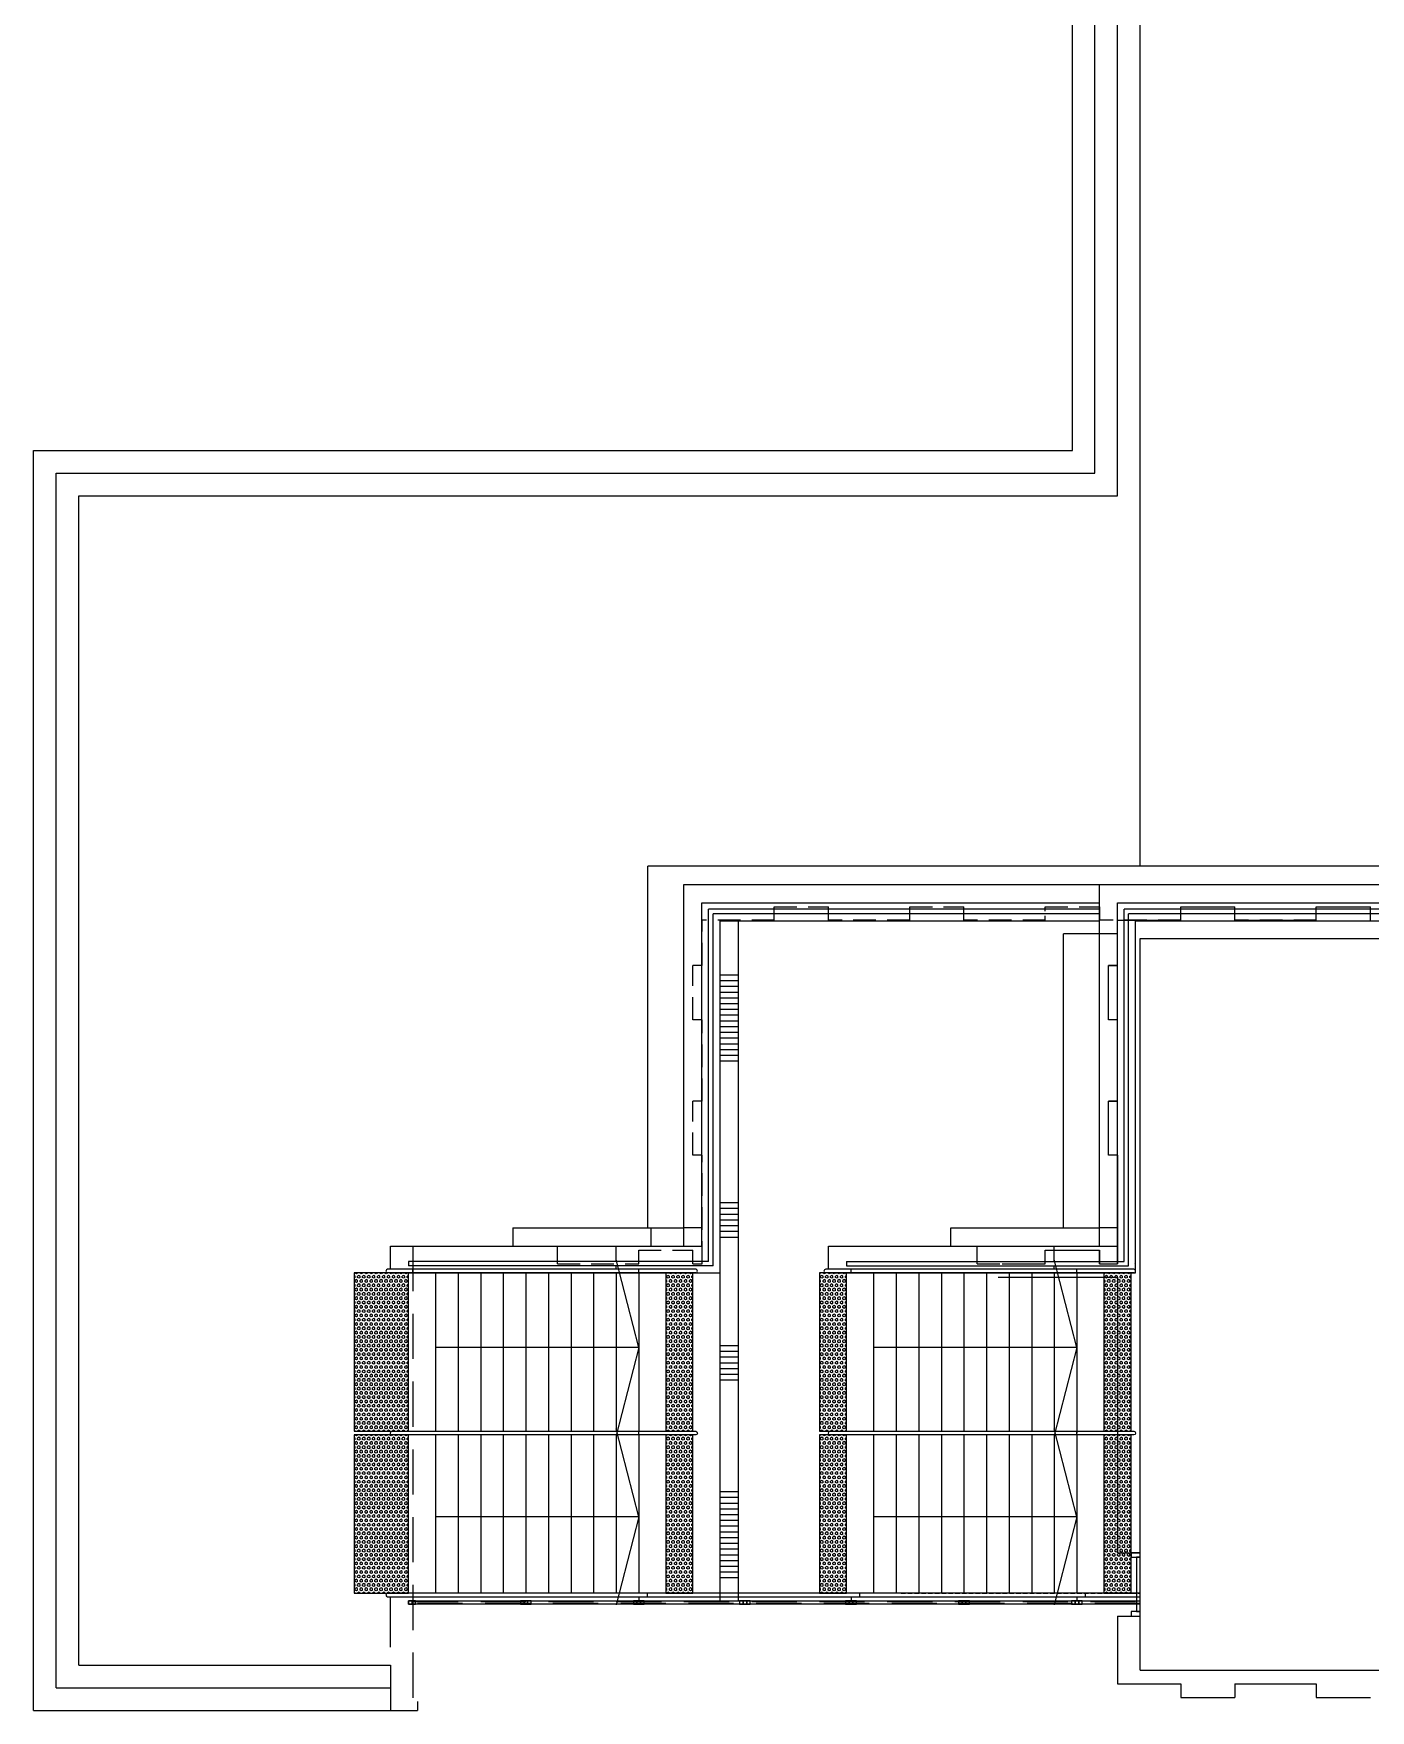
# Model space of a CAD drawing. Extents: x -174000 to 22103, y -98602 to 61553.
# Drawn here: x -150250 to -135450, y 5605 to 24165 of the extents above; entities that cross this region are included whole.
import ezdxf

# ---------------------------------------------------------------- set-up
doc = ezdxf.new("R2010")
doc.units = 0
doc.header["$LTSCALE"] = 1000
doc.header["$MEASUREMENT"] = 0
doc.linetypes.add('HIDDEN', pattern=[0.375, 0.25, -0.125])
doc.layers.get('DEFPOINTS').update_dxf_attribs({"linetype": 'CONTINUOUS'})
for name, color, linetype in [('core2905$0$dr', 1, 'CONTINUOUS'), ('deck', 6, 'CONTINUOUS'), ('DR-PIPE', 1, 'CONTINUOUS'), ('fence', 1, 'CONTINUOUS'), ('GLASS-P', 1, 'CONTINUOUS'), ('railing', 1, 'CONTINUOUS'), ('stair', 1, 'CONTINUOUS'), ('tactile', 4, 'CONTINUOUS'), ('txt2', 4, 'CONTINUOUS'), ('wal', 3, 'CONTINUOUS'), ('walc', 1, 'CONTINUOUS')]:
    doc.layers.add(name, color=color, linetype=linetype)
doc.layers.add('omitted', color=8, linetype='CONTINUOUS', plot=False)

msp = doc.modelspace()

# ---------------------------------------------------------------- hatches: boundary and pattern name
at = {"layer": 'DEFPOINTS'}
h = msp.add_hatch(dxfattribs=at)
h.set_pattern_fill('ANSI31', color=8, scale=20, angle=45, style=0)
h.set_pattern_definition([(0.0001044522138485313, (-142746.59900644, 14572.36475254514), (0.0001157627252081905, -63.49999999989447), [])])
h.paths.add_polyline_path([(-142646.5957318346, 12776.12652500856), (-142646.5975846182, 13792.44465775367), (-142446.5975846185, 13792.44502236067), (-142446.5957318349, 12776.12688961557)])
h = msp.add_hatch(dxfattribs=at)
h.set_pattern_fill('ANSI31', color=8, scale=20, angle=45, style=0)
h.set_pattern_definition([(0.0001044522138485313, (-142746.600112384, 10845.0802869718), (0.0001157627252081905, -63.49999999989447), [])])
h.paths.add_polyline_path([(-142646.6001123842, 10845.0804692753), (-142646.6008277549, 11237.48691303695), (-142446.6008277551, 11237.48727764396), (-142446.6001123844, 10845.08083388231)])
h = msp.add_hatch(dxfattribs=at)
h.set_pattern_fill('ANSI31', color=8, scale=20, angle=45, style=0)
h.set_pattern_definition([(0.0001044522138485313, (-142746.600112384, 9263.833237269464), (0.0001157627252081905, -63.49999999989447), [])])
h.paths.add_polyline_path([(-142646.6001123842, 9263.83341957297), (-142646.6008277549, 9656.239863334617), (-142446.6008277551, 9656.240227941627), (-142446.6001123844, 9263.833784179977)])
h = msp.add_hatch(dxfattribs=at)
h.set_pattern_fill('ANSI31', color=8, scale=20, angle=45, style=0)
h.set_pattern_definition([(0.0001044522138485313, (-142746.59900644, 8853.337624095962), (0.0001157627252081905, -63.49999999989447), [])])
h.paths.add_polyline_path([(-142646.5957318346, 7057.099396559387), (-142646.5975846182, 8073.417529304489), (-142446.5975846185, 8073.417893911496), (-142446.5957318349, 7057.099761166394)])
at = {"layer": 'tactile'}
h = msp.add_hatch(dxfattribs=at)
h.set_pattern_fill('HEX', color=9, scale=5, angle=90, style=0)
h.set_pattern_definition([(90, (-133409.2149725451, 113028.8446186278), (-27.4963, 1.683607184330311e-15), [15.875, -31.75]), (210, (-133409.2149725451, 113028.8446186278), (13.74814999999999, -23.81249431007806), [15.87499999999999, -31.74999999999998]), (150, (-133409.2149725451, 113044.7196186278), (-13.74815, -23.81249431007806), [15.875, -31.75])])
h.paths.add_polyline_path([(-146099.899999535, 8695.275712973042), (-146099.8999994746, 10447.95142490705), (-146699.8999994746, 10447.95142490705), (-146699.899999535, 8695.275712973042)])
h = msp.add_hatch(dxfattribs=at)
h.set_pattern_fill('HEX', color=9, scale=5, angle=90, style=0)
h.set_pattern_definition([(90, (-130259.2149725451, 113028.8446183386), (-27.4963, 1.683607184330311e-15), [15.875, -31.75]), (210, (-130259.2149725451, 113028.8446183386), (13.74814999999999, -23.81249431007806), [15.87499999999999, -31.74999999999998]), (150, (-130259.2149725451, 113044.7196183386), (-13.74815, -23.81249431007806), [15.875, -31.75])])
h.paths.add_polyline_path([(-142949.8999995349, 8695.275712683786), (-142949.8999994746, 10447.9514246178), (-143249.8999994746, 10447.9514246178), (-143249.8999995349, 8695.275712683786)])
h = msp.add_hatch(dxfattribs=at)
h.set_pattern_fill('HEX', color=9, scale=5, angle=90, style=0)
h.set_pattern_definition([(90, (-128559.2149729989, 113028.8446184342), (-27.4963, 1.683607184330311e-15), [15.875, -31.75]), (210, (-128559.2149729989, 113028.8446184342), (13.74814999999999, -23.81249431007806), [15.87499999999999, -31.74999999999998]), (150, (-128559.2149729989, 113044.7196184342), (-13.74815, -23.81249431007806), [15.875, -31.75])])
h.paths.add_polyline_path([(-141249.8999999888, 8695.275712779356), (-141249.8999999284, 10447.95142471337), (-141549.8999999284, 10447.95142471337), (-141549.8999999888, 8695.275712779356)])
h = msp.add_hatch(dxfattribs=at)
h.set_pattern_fill('HEX', color=9, scale=5, angle=90, style=0)
h.set_pattern_definition([(90, (-125409.2149728399, 113028.8446181449), (-27.4963, 1.683607184330311e-15), [15.875, -31.75]), (210, (-125409.2149728399, 113028.8446181449), (13.74814999999999, -23.81249431007806), [15.87499999999999, -31.74999999999998]), (150, (-125409.2149728399, 113044.7196181449), (-13.74815, -23.81249431007806), [15.875, -31.75])])
h.paths.add_polyline_path([(-138099.8999998298, 8695.2757124901), (-138099.8999997694, 10447.95142442411), (-138399.8999997694, 10447.95142442411), (-138399.8999998298, 8695.2757124901)])
h = msp.add_hatch(dxfattribs=at)
h.set_pattern_fill('HEX', color=9, scale=5, angle=90, style=0)
h.set_pattern_definition([(90, (-133409.2149725999, 111236.1689069278), (-27.4963, 1.683607184330311e-15), [15.875, -31.75]), (210, (-133409.2149725999, 111236.1689069278), (13.74814999999999, -23.81249431007806), [15.87499999999999, -31.74999999999998]), (150, (-133409.2149725999, 111252.0439069278), (-13.74815, -23.81249431007806), [15.875, -31.75])])
h.paths.add_polyline_path([(-146099.8999995898, 6902.60000127302), (-146099.8999995294, 8655.275713207033), (-146699.8999995294, 8655.275713207033), (-146699.8999995898, 6902.60000127302)])
h = msp.add_hatch(dxfattribs=at)
h.set_pattern_fill('HEX', color=9, scale=5, angle=90, style=0)
h.set_pattern_definition([(90, (-130259.2149725998, 111236.1689066386), (-27.4963, 1.683607184330311e-15), [15.875, -31.75]), (210, (-130259.2149725998, 111236.1689066386), (13.74814999999999, -23.81249431007806), [15.87499999999999, -31.74999999999998]), (150, (-130259.2149725998, 111252.0439066386), (-13.74815, -23.81249431007806), [15.875, -31.75])])
h.paths.add_polyline_path([(-142949.8999995897, 6902.600000983763), (-142949.8999995293, 8655.275712917773), (-143249.8999995293, 8655.275712917773), (-143249.8999995897, 6902.600000983763)])
h = msp.add_hatch(dxfattribs=at)
h.set_pattern_fill('HEX', color=9, scale=5, angle=90, style=0)
h.set_pattern_definition([(90, (-128559.2149730537, 111236.1689067341), (-27.4963, 1.683607184330311e-15), [15.875, -31.75]), (210, (-128559.2149730537, 111236.1689067341), (13.74814999999999, -23.81249431007806), [15.87499999999999, -31.74999999999998]), (150, (-128559.2149730537, 111252.0439067341), (-13.74815, -23.81249431007806), [15.875, -31.75])])
h.paths.add_polyline_path([(-141249.9000000435, 6902.600001079334), (-141249.8999999831, 8655.275713013347), (-141549.8999999831, 8655.275713013347), (-141549.9000000435, 6902.600001079334)])
h = msp.add_hatch(dxfattribs=at)
h.set_pattern_fill('HEX', color=9, scale=5, angle=90, style=0)
h.set_pattern_definition([(90, (-125409.2149728947, 111236.1689064449), (-27.4963, 1.683607184330311e-15), [15.875, -31.75]), (210, (-125409.2149728947, 111236.1689064449), (13.74814999999999, -23.81249431007806), [15.87499999999999, -31.74999999999998]), (150, (-125409.2149728947, 111252.0439064449), (-13.74815, -23.81249431007806), [15.875, -31.75])])
h.paths.add_polyline_path([(-138099.8999998845, 6902.600000790078), (-138099.8999998241, 8655.275712724087), (-138399.8999998241, 8655.275712724087), (-138399.8999998845, 6902.600000790078)])

# ---------------------------------------------------------------- linework, layer by layer
at = {"layer": 'core2905$0$dr', "linetype": 'Continuous'}
for points in [[(-138099.8999999999, 7350.09999135515), (-138099.8999999999, 7300.09999135515), (-137999.8999999999, 7300.09999135515), (-137999.8999999999, 7350.09999135515)], [(-138041.5666666499, 6700.099991355157), (-137999.8999999999, 6700.099991355157), (-137999.8999999999, 7300.098538526443), (-138041.5666666499, 7300.098538526443)], [(-138099.8999999998, 6700.099991355157), (-138099.8999999998, 6650.099991355157), (-137999.8999999998, 6650.099991355157), (-137999.8999999998, 6700.099991355157)]]:
    msp.add_lwpolyline(points, close=True, dxfattribs=at)
at = {"layer": 'deck'}
for p, q in [((-138749.9000000001, 19550.10000000001), (-138749.9000000001, 37200.09999999999)), ((-138499.9000000001, 19300.1), (-138499.9000000001, 36950.1)), ((-138249.9000000001, 19050.10000000001), (-138249.9000000001, 36700.09999999999)), ((-137999.9, 14950.0999480973), (-137999.9, 36450.1)), ((-150249.8999998729, 5605.102767677592), (-150249.9, 19550.09999999998)), ((-150249.9, 19550.09999999998), (-138749.9000000001, 19550.10000000001)), ((-149999.8999998626, 5855.102760756636), (-149999.8999999863, 19300.09999999998)), ((-149999.8999999863, 19300.09999999998), (-138499.9000000001, 19300.10000000001)), ((-149749.8999999829, 19050.09999999998), (-138249.9000000001, 19050.10000000001)), ((-149749.8999998648, 6105.102760756636), (-149749.8999999829, 19050.09999999998)), ((-149749.8999998648, 6105.102760756636), (-146299.9006225923, 6105.102760756621)), ((-146299.9006225923, 6105.102760756621), (-146299.9006295133, 5605.102713001965)), ((-149999.8999998626, 5855.102760756636), (-146299.9006260528, 5855.102760756621)), ((-150249.8999998729, 5605.102767677592), (-145999.9000000576, 5605.102708849379))]:
    msp.add_line(p, q, dxfattribs=at)
at = {"layer": 'DEFPOINTS', "linetype": 'HIDDEN', "ltscale": 2}
for points in [[(-146049.8999996552, 6812.600054625245), (-137999.8999999999, 6812.600053821489)], [(-137999.8999999999, 6787.600053917278), (-146049.8999996529, 6787.600054765745)]]:
    msp.add_lwpolyline(points, dxfattribs=at)
at = {"layer": 'DR-PIPE'}
for p, q in [((-142649.8999926927, 6825.100000554991), (-142649.9007642736, 14345.10000099754)), ((-142446.5944335024, 6825.100000554991), (-142446.5952050835, 14345.10000099754))]:
    msp.add_line(p, q, dxfattribs=at)
at = {"layer": 'fence'}
for p, q in [((-138449.9000001925, 10745.10000024312), (-138449.8999999899, 14745.09999999464)), ((-142777.400000696, 10574.9242685437), (-142777.400000696, 14472.59999999989)), ((-142727.400000696, 10524.92426854371), (-142727.400000696, 14422.59999999992)), ((-129319.9000000001, 14472.59999999995), (-138177.4000001779, 14472.59999999993)), ((-138177.400000178, 10574.92424383205), (-138177.4000001779, 14472.59999999993)), ((-138127.400000178, 10524.92424383209), (-138127.4000001779, 14422.59999999993)), ((-129319.9000000001, 14422.59999999994), (-138127.4000001779, 14422.59999999993)), ((-144944.7413508975, 10945.0999999462), (-144944.7413508975, 10745.0999999462)), ((-140094.8012017297, 10745.10000024312), (-140094.8012017297, 10945.10000024312)), ((-140094.8012017297, 10945.10000024312), (-138449.9000001824, 10945.10000024312)), ((-146099.899999499, 10574.92424260755), (-146099.8999999734, 10524.92424260755)), ((-141249.9000004801, 10574.92424383204), (-138177.400000178, 10574.92424383205)), ((-141249.9000000001, 10574.92424383204), (-141249.9000004744, 10524.92424383204)), ((-141249.9000004744, 10524.92424383204), (-138127.400000178, 10524.92424383209)), ((-146299.9006198239, 6902.600001093583), (-146299.9006198239, 6905.099936264488)), ((-137999.8999999999, 6905.099936770162), (-146299.9006198239, 6905.099936264488)), ((-146299.9006198239, 6305.102709068328), (-146299.9006198239, 6862.600001093583)), ((-145999.9000000576, 5705.102761127423), (-145999.9000000576, 5605.102761171515)), ((-145999.9000000576, 5705.102761123996), (-145999.9000000576, 5605.102761168088)), ((-145999.899999611, 5705.102709221345), (-145999.899999611, 5605.102709265438))]:
    msp.add_line(p, q, dxfattribs=at)
for points in [[(-143049.9000007106, 10745.10000024312), (-143049.900000508, 14745.09999999953), (-138944.8999999847, 14745.09999999464)], [(-138944.8999999847, 14745.09999999464), (-129319.9000000001, 14745.09999999464)], [(-138366.4080176346, 14745.09999999993), (-129369.9000000001, 14745.09999999993)], [(-146299.8987301871, 10487.59999854522), (-146299.8987301872, 10745.10000099756), (-142849.9000007159, 10745.10000099756), (-142849.9000005234, 14545.10000099754), (-138449.9, 14545.10000099754)], [(-141449.8987306883, 10745.10000024312), (-138249.9000001978, 10745.10000024312), (-138249.9000000053, 14545.10000024311)], [(-138249.9000000053, 14545.09999999993), (-129319.9000000001, 14545.09999999993)], [(-137549.8999999998, 14500.09999999996), (-136949.8999999998, 14500.09999999996)], [(-146299.8987301871, 10447.59999999998), (-146299.8987301871, 10447.59999999998), (-142649.900000726, 10447.6), (-142649.9000005335, 14345.10000099754), (-138449.9, 14345.10000099754)], [(-141449.8987306883, 10447.60000000001), (-138049.9000002079, 10447.60000000003), (-138049.9000000152, 14345.09999999993), (-129319.9000000001, 14345.09999999993)], [(-144944.7413508975, 10945.10000010077), (-143049.9000007005, 10945.10000015799)]]:
    msp.add_lwpolyline(points, dxfattribs=at)
at = {"layer": 'GLASS-P'}
for p, q in [((-138449.9000000049, 14472.59999999993), (-142777.400000696, 14472.59999999989)), ((-138449.9000000049, 14422.59999999999), (-142727.400000696, 14422.59999999992)), ((-139803.3012017297, 10550.09999999998), (-139803.3012017297, 10745.10000024312)), ((-142777.400000696, 10574.9242685437), (-146099.9000000025, 10574.9242685437)), ((-142727.400000696, 10524.92426854371), (-146099.8999999969, 10524.92426854371)), ((-143549.9000006861, 8655.09999891795), (-143549.9000006917, 8695.099998768645)), ((-138699.9000004465, 8655.099999463146), (-138699.9000004522, 8695.09999931384))]:
    msp.add_line(p, q, dxfattribs=at)
for points in [[(-146279.9006193074, 8695.275713096613), (-142919.9000000071, 8695.275713989631, -0.9999999999999999), (-142919.9000000071, 8655.275713989631), (-146279.9030699964, 8655.27571324676, -0.999938734651142)], [(-141429.9006190679, 8695.275713641808), (-138069.8999997675, 8695.275714534826, -0.9999999999999999), (-138069.8999997675, 8655.275714534826), (-141429.9030697569, 8655.275713791954, -0.999938734651142)]]:
    msp.add_lwpolyline(points, format="xyb", close=True, dxfattribs=at)
for points in [[(-137999.8999999999, 6902.600000762124), (-146329.9579541823, 6902.600001094784)], [(-146329.957954183, 6862.600001094784), (-137999.8999999999, 6862.600000762124)]]:
    msp.add_lwpolyline(points, dxfattribs=at)
at = {"layer": 'GLASS-P', "linetype": 'Continuous'}
msp.add_lwpolyline([(-137999.8999999999, 6780.099936231712), (-146099.8999995414, 6780.099935691956), (-146099.8999999209, 6820.099935962645), (-137999.8999999999, 6820.099936456727)], dxfattribs=at)
at = {"layer": 'GLASS-P'}
for points in [[(-146059.8999995414, 6820.099884980735), (-146099.8999995414, 6820.099884980735), (-146099.8999995414, 6780.099941295977), (-146059.8999995414, 6780.099941295977)], [(-146019.8999995414, 6820.1020159819), (-146059.8999995414, 6820.1020159819), (-146059.8999995414, 6780.102072297143), (-146019.8999995415, 6780.102072297143)], [(-144819.9000541509, 6820.102074450789), (-144859.9000541509, 6820.102074450789), (-144859.9000541509, 6780.102130766031), (-144819.9000541509, 6780.102130766031)], [(-144779.9000541509, 6820.09988506603), (-144819.9000541509, 6820.09988506603), (-144819.9000541509, 6780.099941381272), (-144779.9000541509, 6780.099941381272)], [(-144739.9000541509, 6820.102016067195), (-144779.9000541509, 6820.102016067195), (-144779.9000541509, 6780.102072382438), (-144739.900054151, 6780.102072382438)], [(-143569.899999432, 6820.102065960832), (-143609.899999432, 6820.102065960832), (-143609.899999432, 6780.102122276075), (-143569.899999432, 6780.102122276075)], [(-143529.899999432, 6820.099876576073), (-143569.899999432, 6820.099876576073), (-143569.899999432, 6780.099932891316), (-143529.899999432, 6780.099932891316)], [(-143489.899999432, 6820.102007577239), (-143529.899999432, 6820.102007577239), (-143529.899999432, 6780.102063892481), (-143489.8999994321, 6780.102063892481)], [(-142394.8987306359, 6820.102066117428), (-142434.8987306359, 6820.102066117428), (-142434.8987306359, 6780.102122432671), (-142394.8987306359, 6780.102122432671)], [(-142354.8987306359, 6820.099876732669), (-142394.8987306359, 6820.099876732669), (-142394.8987306359, 6780.099933047912), (-142354.8987306359, 6780.099933047912)], [(-142314.8987324469, 6820.102004701031), (-142354.8987324469, 6820.102004701031), (-142354.8987324469, 6780.102061016273), (-142314.898732447, 6780.102061016273)], [(-141219.8987324469, 6820.102063084624), (-141259.8987324469, 6820.102063084624), (-141259.8987324469, 6780.102119399867), (-141219.8987324469, 6780.102119399867)], [(-141179.8987324469, 6820.099873699865), (-141219.8987324469, 6820.099873699865), (-141219.8987324469, 6780.099930015108), (-141179.8987324469, 6780.099930015108)], [(-141139.8987324469, 6820.102004701031), (-141179.8987324469, 6820.102004701031), (-141179.8987324469, 6780.102061016273), (-141139.898732447, 6780.102061016273)], [(-139969.9000546047, 6820.102074283756), (-140009.9000546047, 6820.102074283756), (-140009.9000546047, 6780.102130598999), (-139969.9000546047, 6780.102130598999)], [(-139929.9000546047, 6820.099884898998), (-139969.9000546047, 6820.099884898998), (-139969.9000546047, 6780.09994121424), (-139929.9000546048, 6780.09994121424)], [(-139889.9000546048, 6820.102015900163), (-139929.9000546048, 6820.102015900163), (-139929.9000546048, 6780.102072215405), (-139889.9000546048, 6780.102072215405)], [(-138719.8999999095, 6820.102062639598), (-138759.8999999095, 6820.102062639598), (-138759.8999999095, 6780.102118954841), (-138719.8999999095, 6780.102118954841)], [(-138679.8999999095, 6820.09987325484), (-138719.8999999095, 6820.09987325484), (-138719.8999999095, 6780.099929570082), (-138679.8999999096, 6780.099929570082)], [(-138639.8999999096, 6820.102004256005), (-138679.8999999096, 6820.102004256005), (-138679.8999999096, 6780.102060571247), (-138639.8999999096, 6780.102060571247)]]:
    msp.add_lwpolyline(points, close=True, dxfattribs=at)
at = {"layer": 'omitted', "linetype": 'HIDDEN', "ltscale": 2}
msp.add_line((-146049.9000000178, 10745.09999999998), (-146049.8999995439, 5605.102708849384), dxfattribs=at)
at = {"layer": 'railing'}
for p, q in [((-142919.8929924368, 10487.59999854523), (-146329.9579541814, 10487.59999854522)), ((-142919.9000003783, 10447.59999977301), (-146329.9579541814, 10447.59999854522)), ((-146049.9000012361, 10447.59999851058), (-146049.9000012361, 10487.59999851058)), ((-143549.9598528453, 10447.59999954329), (-143549.9598528453, 10487.59999851057)), ((-138069.8929916475, 10487.59999877214), (-141479.9579533921, 10487.59999877214)), ((-138069.899999589, 10447.59999999993), (-141479.9579533921, 10447.59999877214)), ((-141199.9000004467, 10447.5999987375), (-141199.9000004467, 10487.5999987375)), ((-138699.9598520561, 10447.59999977021), (-138699.9598520561, 10487.59999873749)), ((-146049.9000012361, 6902.600001129425), (-146049.9000012361, 6862.600001129425)), ((-143453.7084380176, 6862.600000378684), (-143453.7084380176, 6902.600000378684)), ((-141103.6485877665, 6862.600000284835), (-141103.6485877665, 6902.600000284835)), ((-138603.7084393561, 6862.600000786236), (-138603.7084393561, 6902.600000786236))]:
    msp.add_line(p, q, dxfattribs=at)
for centre, start, end in [((-146329.9579541814, 10467.59999854522), 90, 270), ((-142919.9000003783, 10467.59999977301), 270, 90), ((-141479.9579533921, 10467.59999877214), 90, 270), ((-138069.899999589, 10467.59999999993), 270, 90), ((-146329.9579541815, 6882.600001094784), 90, 270)]:
    msp.add_arc(centre, 20, start, end, dxfattribs=at)
at = {"layer": 'stair', "color": 8}
for p, q in [((-143449.8999999997, 11045.09999999998), (-143449.8999999998, 14950.09999999997)), ((-143449.8999999997, 10945.10000015799), (-143449.8999999998, 14950.09999999996))]:
    msp.add_line(p, q, dxfattribs=at)
at = {"layer": 'stair'}
for p, q in [((-138849.8999994817, 10945.10000024312), (-138849.8999994816, 14200.09999999929)), ((-138449.9000000125, 14200.0999999993), (-138849.8999994816, 14200.09999999929)), ((-143411.4086469376, 10745.09999999998), (-143411.4086469376, 10945.10000015799)), ((-143799.9000012581, 10575.10002004406), (-143799.900001291, 10745.10000001619)), ((-141449.8987306882, 10487.59999877214), (-141449.8987306883, 10745.10000024312)), ((-138949.9000004688, 10575.10002027098), (-138949.9000005017, 10745.10000024311)), ((-145799.8999999774, 10447.59999854523), (-145799.899999535, 8695.275713048788)), ((-145549.8999999774, 10447.59999854523), (-145549.899999535, 8695.275713023879)), ((-145299.8999999774, 10447.59999854523), (-145299.899999535, 8695.275712998973)), ((-145049.8999999774, 10447.59999854523), (-145049.899999535, 8695.275712974064)), ((-144799.8999999774, 10447.59999854523), (-144799.899999535, 8695.275712949155)), ((-144799.8999999774, 10447.59999854523), (-144799.899999535, 8695.275712949155)), ((-144549.8999999774, 10447.59999854523), (-144549.899999535, 8695.27571292425)), ((-144299.8999999774, 10447.59999854523), (-144299.899999535, 8695.27571289934)), ((-144049.8999999774, 10447.59999854523), (-144049.899999535, 8695.27571287443)), ((-143799.900001268, 10487.60002105275), (-143799.9000012637, 10525.10002010861)), ((-143799.8999999774, 10447.59999854523), (-143799.899999535, 8695.275712849525)), ((-143549.8999999774, 10447.59999854523), (-143549.899999535, 8695.275712824616)), ((-143549.8999999774, 10447.59999854523), (-143549.899999535, 8695.275712824616)), ((-140949.9000004785, 10447.59999877211), (-140949.9000000125, 8695.275713593983)), ((-140699.9000004785, 10447.59999877212), (-140699.9000000125, 8695.275713569074)), ((-140449.9000004785, 10447.59999877212), (-140449.9000000125, 8695.275713544168)), ((-140199.9000004785, 10447.59999877212), (-140199.9000000125, 8695.275713519259)), ((-139949.9000004785, 10447.59999877213), (-139949.9000000125, 8695.27571349435)), ((-139699.9000004785, 10447.59999877213), (-139699.9000000125, 8695.275713469444)), ((-139449.9000004785, 10447.59999877213), (-139449.9000000125, 8695.275713444535)), ((-139199.9000004785, 10447.59999877214), (-139199.9000000125, 8695.275713419625)), ((-138949.9000004787, 10487.60002127967), (-138949.9000004744, 10525.10002033553)), ((-138949.9000004785, 10447.59999877214), (-138949.9000000125, 8695.27571339472)), ((-138699.8999991881, 10447.59999877214), (-138699.8999992802, 8695.27571336981)), ((-145799.8999995294, 8655.275713196694), (-145799.8999995898, 6902.600001262684)), ((-145549.8999995294, 8655.275713170617), (-145549.8999995898, 6902.600001231692)), ((-145299.8999995294, 8655.27571314454), (-145299.8999995898, 6902.600001200703)), ((-145049.8999995294, 8655.275713118466), (-145049.8999995898, 6902.600001169712)), ((-144799.8999995294, 8655.27571309239), (-144799.8999995897, 6902.60000113872)), ((-144799.8999995294, 8655.27571309239), (-144799.8999995897, 6902.600001173677)), ((-144549.8999995294, 8655.275713066312), (-144549.8999995897, 6902.600001107728)), ((-144299.8999995294, 8655.275713040235), (-144299.8999995897, 6902.600001076736)), ((-144049.8999995294, 8655.275713014162), (-144049.8999995897, 6902.600001045744)), ((-143799.8999995294, 8655.275712988085), (-143799.8999995897, 6902.600001014752)), ((-143549.8999995294, 8655.275712962008), (-143549.8999995897, 6902.600000983763)), ((-143549.8999995294, 8655.275712962008), (-143549.8999995897, 6902.600000983763)), ((-140949.9000000069, 8655.275713741888), (-140949.9000000435, 6902.600001068998)), ((-140699.9000000069, 8655.275713715811), (-140699.9000000435, 6902.600001038006)), ((-140449.9000000069, 8655.275713689734), (-140449.9000000435, 6902.600001007017)), ((-140199.9000000069, 8655.275713663661), (-140199.9000000435, 6902.600000976026)), ((-139949.9000000068, 8655.275713637584), (-139949.9000000435, 6902.600000945034)), ((-139699.9000000068, 8655.275713611507), (-139699.9000000435, 6902.600000914042)), ((-139449.9000000069, 8655.27571358543), (-139449.9000000435, 6902.60000088305)), ((-139199.9000000069, 8655.275713559357), (-139199.9000000435, 6902.600000852058)), ((-138949.9000000069, 8655.27571353328), (-138949.9000000435, 6902.600000821066)), ((-138699.8999992898, 8655.275713507202), (-138699.8999998845, 6902.600000790078)), ((-143549.9000001967, 6862.599997182851), (-143549.9000001519, 6825.099997182854)), ((-141199.8987324564, 6862.599999775682), (-141199.8987324522, 6825.100000719821)), ((-138699.899999919, 6862.600001436888), (-138699.8999999148, 6825.100002381027))]:
    msp.add_line(p, q, dxfattribs=at)
at = {"layer": 'tactile'}
for points in [[(-146099.899999535, 8695.275712973042), (-146099.8999994746, 10447.95142490705), (-146699.8999994746, 10447.95142490705), (-146699.899999535, 8695.275712973042)], [(-142949.8999995349, 8695.275712683786), (-142949.8999994746, 10447.9514246178), (-143249.8999994746, 10447.9514246178), (-143249.8999995349, 8695.275712683786)], [(-141249.8999999888, 8695.275712779356), (-141249.8999999284, 10447.95142471337), (-141549.8999999284, 10447.95142471337), (-141549.8999999888, 8695.275712779356)], [(-138099.8999998298, 8695.2757124901), (-138099.8999997694, 10447.95142442411), (-138399.8999997694, 10447.95142442411), (-138399.8999998298, 8695.2757124901)], [(-146099.8999995898, 6902.60000127302), (-146099.8999995294, 8655.275713207033), (-146699.8999995294, 8655.275713207033), (-146699.8999995898, 6902.60000127302)], [(-142949.8999995897, 6902.600000983763), (-142949.8999995293, 8655.275712917773), (-143249.8999995293, 8655.275712917773), (-143249.8999995897, 6902.600000983763)], [(-141249.9000000435, 6902.600001079334), (-141249.8999999831, 8655.275713013347), (-141549.8999999831, 8655.275713013347), (-141549.9000000435, 6902.600001079334)], [(-138099.8999998845, 6902.600000790078), (-138099.8999998241, 8655.275712724087), (-138399.8999998241, 8655.275712724087), (-138399.8999998845, 6902.600000790078)]]:
    msp.add_lwpolyline(points, close=True, dxfattribs=at)
at = {"layer": 'txt2', "linetype": 'Continuous'}
for p, q in [((-143550.0175612639, 9622.586671287914), (-143800.0175616488, 10597.5866741804)), ((-138700.0175617414, 9622.58667068668), (-138950.0175621263, 10597.58667357917)), ((-143550.0175612639, 9622.586671287914), (-145800.0175615486, 9622.586671161389)), ((-143550.0175612639, 9622.586671287914), (-143800.0175616487, 8647.586668395405)), ((-138700.0175617414, 9622.58667068668), (-140950.017562026, 9622.586670560155)), ((-138700.0175617414, 9622.58667068668), (-138950.0175621262, 8647.586667794163)), ((-143550.0175610532, 7747.586707675667), (-143800.017561438, 8722.58671056815)), ((-138700.0175615306, 7747.586707074425), (-138950.0175619155, 8722.586709966916)), ((-143550.0175610532, 7747.586707675667), (-145800.0175613378, 7747.586707549138)), ((-143550.0175610532, 7747.586707675667), (-143800.0175614379, 6772.586704783153)), ((-138700.0175615306, 7747.586707074425), (-140950.0175618153, 7747.586706947904)), ((-138700.0175615306, 7747.586707074425), (-138950.0175619154, 6772.586704181912))]:
    msp.add_line(p, q, dxfattribs=at)
at = {"layer": 'wal'}
for p, q in [((-137549.8999999997, 14350.09999999996), (-137549.8999999997, 14500.09999999996)), ((-136949.8999999997, 14350.09999999996), (-136949.8999999997, 14500.09999999996)), ((-136049.8999999997, 14350.09999999996), (-136049.8999999997, 14500.09999999996)), ((-137999.9, 7350.099991355164), (-137999.8999999999, 14150.09999999997)), ((-137999.8999999999, 14150.09999999997), (-129124.9, 14150.09999999996)), ((-138249.8999994816, 13850.10000000005), (-138349.8999994816, 13850.10000000005)), ((-138249.8999994816, 13250.10000000005), (-138349.8999994816, 13250.10000000005)), ((-138249.8999994816, 12350.10000000005), (-138349.8999994816, 12350.10000000005)), ((-138249.8999994816, 11750.10000000005), (-138349.8999994816, 11750.10000000005)), ((-138249.8999994816, 11750.1), (-138249.8999994816, 10550.10000000001)), ((-139050.241662303, 10550.09998249575), (-139050.241662303, 10700.10002495477)), ((-139050.241662303, 10700.10002495477), (-138450.241662303, 10700.10002495477)), ((-138450.241662303, 10700.10002495477), (-138450.241662303, 10550.10000000001)), ((-139572.715923536, 10400.1), (-138249.8999994816, 10400.10000000003)), ((-139526.6570711463, 10550.09999999999), (-139050.241662303, 10550.10000000001)), ((-138450.241662303, 10550.10000000001), (-138249.8999994816, 10550.10000000001)), ((-138249.8999994816, 10400.10000000003), (-138249.8999994815, 7350.099991355135)), ((-138249.8999994815, 7350.099991355135), (-137999.9, 7350.099991355157)), ((-138249.8999994815, 6650.099991355135), (-137999.9, 6650.099991355157)), ((-138249.8999994815, 6650.099991355135), (-138249.8999994815, 5900.100016152108)), ((-137999.9, 6050.099991355113), (-137999.9, 6650.099991355157)), ((-137999.8999994815, 6050.099991355113), (-133949.9000000004, 6050.099991355157)), ((-138249.8999994815, 5900.100016152108), (-137549.8999999998, 5900.09999573345)), ((-137549.8999999998, 5900.099938852356), (-137549.8999999998, 5750.099953275181)), ((-136949.814584424, 5900.099952594035), (-136949.814584424, 5750.099953275181)), ((-136949.814584424, 5900.099952594035), (-136049.9, 5900.099952594042)), ((-136049.9, 5900.099952594042), (-136049.9, 5750.099953275923)), ((-137549.8999999998, 5750.099953275167), (-136949.814584424, 5750.099953275167)), ((-136049.9, 5750.099953275909), (-135449.8145844242, 5750.099953275909))]:
    msp.add_line(p, q, dxfattribs=at)
for points in [[(-137549.8999999997, 14500.09999999996), (-136949.8999999997, 14500.09999999996)], [(-136049.8999999997, 14500.09999999996), (-135449.8999999997, 14500.09999999996)], [(-138249.8999994816, 13850.10000000005), (-138249.8999994816, 14350.09999999997), (-138249.8999994816, 14350.09999999997), (-137549.8999999997, 14350.09999999996)], [(-136949.8999999997, 14350.09999999996), (-136049.8999999997, 14350.09999999996)], [(-138349.8999994816, 13250.10000000005), (-138349.8999994816, 13850.10000000005)], [(-138249.8999994816, 12350.10000000005), (-138249.8999994816, 13250.10000000005)], [(-138349.8999994816, 11750.10000000005), (-138349.8999994816, 12350.10000000005)]]:
    msp.add_lwpolyline(points, dxfattribs=at)
at = {"layer": 'walc', "color": 8}
msp.add_line((-129319.9000000001, 14950.0999480973), (-143449.8999999998, 14950.09994809732), dxfattribs=at)
at = {"layer": 'walc', "linetype": 'HIDDEN'}
for p, q in [((-142049.8999999998, 14350.09999999996), (-142049.8999999998, 14500.09999999996)), ((-141449.8999999998, 14350.09999999996), (-141449.8999999998, 14500.09999999996)), ((-140549.8999999998, 14350.09999999996), (-140549.8999999998, 14500.09999999996)), ((-139949.8999999998, 14350.09999999996), (-139949.8999999998, 14500.09999999996)), ((-138449.8999999998, 14350.09999999996), (-138449.8999999998, 14500.09999999996)), ((-138449.8999999998, 14500.09999999995), (-138449.8999999998, 14350.09999999995)), ((-137549.8999999998, 14350.0999480973), (-137549.8999999998, 14500.09999999996)), ((-136949.8999999998, 14350.0999480973), (-136949.8999999998, 14500.09999999996)), ((-136049.8999999998, 14350.0999480973), (-136049.8999999998, 14500.09999999996)), ((-135449.8999999998, 14350.0999480973), (-135449.8999999998, 14500.09999999996)), ((-142049.8999999998, 14350.09999999998), (-142849.8999999998, 14350.09999999998)), ((-142849.8999999998, 13850.10000000001), (-142849.8999999998, 14350.09999999998)), ((-140549.8999999998, 14350.09999999997), (-141449.8999999998, 14350.09999999998)), ((-139049.8999999998, 14350.09999999998), (-139949.8999999998, 14350.09999999997)), ((-139049.8999999998, 14350.09999999996), (-139049.8999999998, 14400.10000000003)), ((-137549.8999999998, 14350.0999480973), (-138449.8999999998, 14350.0999480973)), ((-136049.8999999998, 14350.0999480973), (-136949.8999999998, 14350.0999480973)), ((-138254.9000000175, 14200.09999999931), (-138449.9000000175, 14200.0999999993)), ((-142849.8999999998, 13850.10000000001), (-142949.8999999998, 13850.10000000001)), ((-142849.8999999998, 13250.10000000001), (-142949.8999999998, 13250.10000000001)), ((-142849.8999999997, 12350.10000000001), (-142849.8999999997, 13250.10000000001)), ((-138249.8999994817, 13250.09999945126), (-138316.4080171211, 13250.09999945126)), ((-142849.8999999998, 12350.10000000001), (-142949.8999999998, 12350.10000000001)), ((-142849.8999999998, 11750.10000000001), (-142949.8999999998, 11750.10000000001)), ((-142849.8999999997, 10550.10000000001), (-142849.8999999997, 11750.10000000001)), ((-138249.8999994817, 11750.09999945126), (-138316.4080171211, 11750.09999945126)), ((-142854.9000007004, 10945.10000015799), (-143049.9000007005, 10945.10000015799)), ((-138254.9000001824, 10945.10000024313), (-138449.9000001824, 10945.10000024312)), ((-144450.1562467273, 10550.09999999998), (-144450.1562467273, 10745.09999999998)), ((-143550.2416623032, 10700.10002495478), (-142950.1562467273, 10700.10002495477)), ((-143550.2416623031, 10550.09998249576), (-143550.2416623032, 10700.10002495478)), ((-142950.1562467273, 10550.09999999998), (-142950.1562467273, 10700.10001182974)), ((-139050.2416623032, 10700.10002495477), (-138450.1562467273, 10700.10002495476)), ((-139050.2416623031, 10550.09998249575), (-139050.2416623032, 10700.10002495477)), ((-138450.2416623032, 10700.10002495476), (-138450.2416623032, 10550.09999999999)), ((-138450.1562467273, 10550.09999999997), (-138450.1562467273, 10700.10001182972)), ((-144450.1562467273, 10550.1), (-143549.8999999997, 10550.09999999999)), ((-142950.1562467273, 10550.09999999998), (-142849.8999999997, 10550.09999999998)), ((-139803.3012017297, 10550.09999999998), (-139049.8999999997, 10550.09999999998)), ((-138450.2416623032, 10550.09999999999), (-138249.8999994817, 10550.09999999999)), ((-138066.6642638486, 10550.09999945123), (-138066.4080171211, 10550.09999945123))]:
    msp.add_line(p, q, dxfattribs=at)
at = {"layer": 'walc', "linetype": 'HIDDEN', "ltscale": 0.2}
for p, q in [((-138449.9000001924, 10745.10000024312), (-138449.9000000246, 14056.77791940398)), ((-138849.8999994816, 10945.10000024313), (-138849.8999994815, 12754.09674509245)), ((-139405.3687597786, 10945.10000024313), (-138449.9000001823, 10945.10000024313)), ((-138254.9000001823, 10945.10000024313), (-138449.9000001823, 10945.10000024313)), ((-139466.7805629649, 10745.10000024312), (-138449.9000001924, 10745.10000024312)), ((-138699.899999188, 10447.59999877215), (-138699.8999993742, 6902.60000082435)), ((-140646.6548314907, 6902.600000867831), (-137999.8999999999, 6902.600000857851))]:
    msp.add_line(p, q, dxfattribs=at)
at = {"layer": 'walc', "linetype": 'HIDDEN'}
for points in [[(-142049.8999999998, 14500.09999999996), (-141449.8999999998, 14500.09999999996)], [(-140549.8999999998, 14500.09999999996), (-139949.8999999998, 14500.09999999996)], [(-139049.8999999998, 14450.10000000003), (-139049.8999999997, 14500.09999999996), (-138449.8999999998, 14500.09999999996)], [(-136049.8999999998, 14500.09999999996), (-135449.8999999998, 14500.09999999996)], [(-138249.8999994817, 10550.1), (-138249.8999994817, 11750.10000000003), (-138349.8999994817, 11750.10000000003), (-138349.8999994817, 12350.09999945126), (-138249.8999994817, 12350.10000000003), (-138249.8999994817, 13250.10000000003), (-138349.8999994817, 13250.10000000003), (-138349.8999994817, 13850.10000000003), (-138249.8999994817, 13850.10000000003), (-138249.8999994817, 14350.09999999995), (-138249.8999994817, 14350.09999999995), (-138249.8999994817, 14350.09999999995)], [(-142949.8999999998, 13250.10000000001), (-142949.8999999998, 13850.10000000001)], [(-142949.8999999998, 11750.10000000001), (-142949.8999999998, 12350.10000000001)]]:
    msp.add_lwpolyline(points, dxfattribs=at)

doc.saveas('drawing.dxf')
